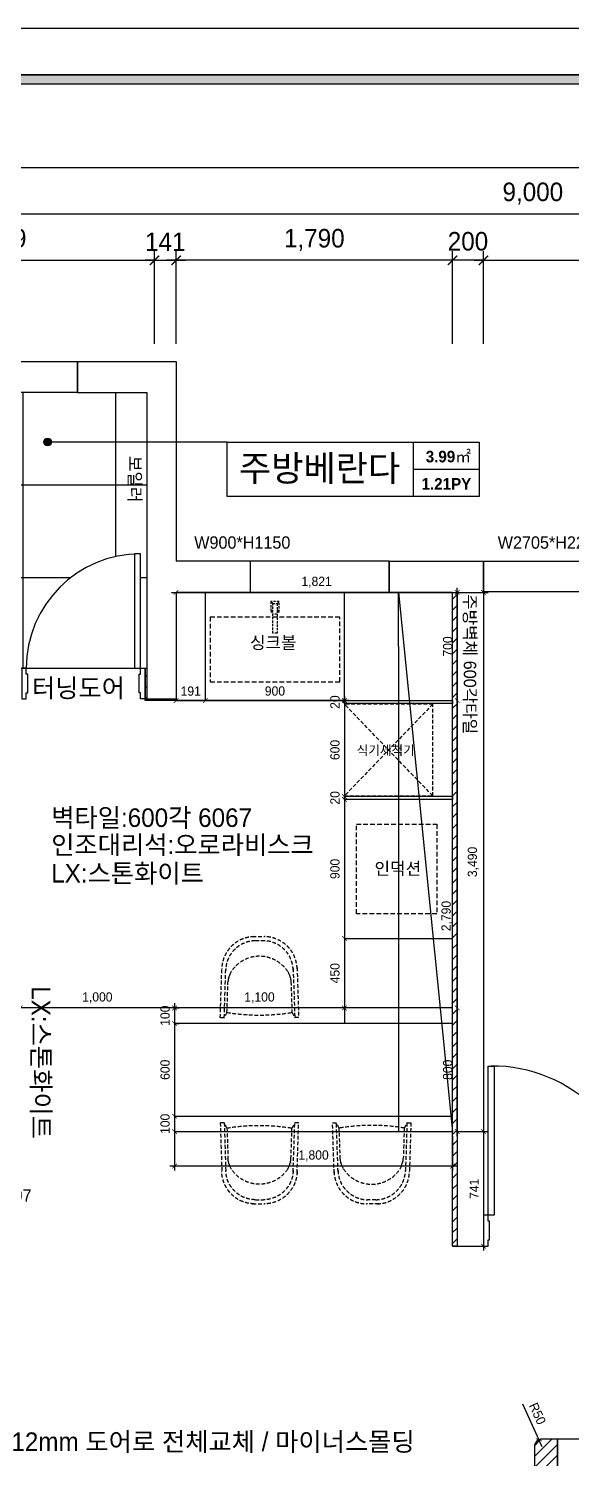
# Model space of a CAD drawing. Header units: millimetres. Extents: x 204923 to 257123, y 77248 to 107783.
# Drawn here: x 215367 to 218882, y 97928 to 107183 of the extents above; entities that cross this region are included whole.
import ezdxf
from ezdxf.enums import TextEntityAlignment as Align

# ---------------------------------------------------------------- set-up
doc = ezdxf.new("R2010")
doc.units = ezdxf.units.MM
doc.header["$LTSCALE"] = 30
doc.header["$PDMODE"] = 3
for name, pattern in [('DASHED', [0.75, 0.5, -0.25]), ('DASHEDX2', [1.5, 1, -0.5]), ('DH-HID2', [1.2, 0.8, -0.4])]:
    doc.linetypes.add(name, pattern=pattern)
doc.layers.get('DEFPOINTS').update_dxf_attribs({"color": 248})
for name, color, linetype in [('0-ELC TEXT', 7, 'Continuous'), ('03-TEXT', 3, 'Continuous'), ('03-WAL NEW', 3, 'Continuous'), ('04-WIN', 4, 'Continuous'), ('06-FUR', 6, 'Continuous'), ('07-DIM WAL', 5, 'Continuous'), ('08-HAT', 8, 'Continuous'), ('2-con', 2, 'Continuous'), ('C-DIM(IN)', 14, 'Continuous'), ('CO-DO-FR', 7, 'Continuous'), ('CO-DOOR', 8, 'Continuous'), ('F-SYM', 7, 'Continuous'), ('FORM(YOURNAME)-11', 1, 'Continuous'), ('FU-FURM', 251, 'DH-HID2'), ('FUR', 8, 'DASHED'), ('설비', 140, 'Continuous')]:
    doc.layers.add(name, color=color, linetype=linetype)
doc.styles.add('HY 울릉도 L', font='')
doc.styles.add('YOURNAME', font='HY울릉도M.TTF')
doc.styles.add('넥슨고딕', font='NEXONLv1GothicBold.ttf')
doc.styles.add('코레일둥고', font='Korail_Round_Gothic_Medium.ttf')
doc.styles.get('HY 울릉도 L').set_extended_font_data('HY울릉도L')
doc.dimstyles.new('30', dxfattribs={"dimscale": 30, "dimtxt": 2, "dimasz": 1, "dimexe": 1, "dimexo": 1, "dimgap": 1, "dimtad": 1, "dimdec": 0, "dimrnd": 0.05, "dimdsep": 46, "dimlunit": 6, "dimtxsty": 'HY 울릉도 L', "dimblk": 'ARCHTICK', "dimcen": 2.5, "dimdle": 1, "dimclrd": 133, "dimclre": 133, "dimclrt": 30, "dimadec": 0, "dimazin": 0, "dimtfac": 1, "dimtdec": 0, "dimtix": 1, "dimtmove": 2, "dimatfit": 3, "dimldrblk": 'ARCHTICK', "dimfxl": 1, "dimlwd": -1, "dimlwe": -1, "dimarcsym": 0})
doc.dimstyles.new('60', dxfattribs={"dimscale": 60, "dimtxt": 2, "dimasz": 1, "dimexe": 1, "dimexo": 1, "dimgap": 1, "dimtad": 1, "dimdec": 0, "dimrnd": 0.05, "dimdsep": 46, "dimlunit": 6, "dimtxsty": 'HY 울릉도 L', "dimblk": 'ARCHTICK', "dimcen": 2.5, "dimdle": 1, "dimclrd": 133, "dimclre": 133, "dimclrt": 30, "dimadec": 0, "dimazin": 0, "dimtfac": 1, "dimtdec": 0, "dimtix": 1, "dimtmove": 2, "dimatfit": 3, "dimldrblk": 'ARCHTICK', "dimfxl": 1, "dimlwd": -1, "dimlwe": -1, "dimarcsym": 0})
pattern_1 = [(45, (0, 0), (-35.355339, 35.355339), [])]

# ---------------------------------------------------------------- blocks, each defined once
blk = doc.blocks.new('FORM-PLAN')
at = {"layer": 'FORM(YOURNAME)-11'}
h = blk.add_hatch(color=256, dxfattribs=at)
h.dxf.hatch_style = 1
h.paths.add_polyline_path([(-71444, 55115), (10556, 55115), (10556, 54915), (-71444, 54915)])
h.paths.add_polyline_path([(-71444, -2085), (10556, -2085), (10556, -2285), (-71444, -2285)])
at = {"layer": 'DEFPOINTS', "color": 158}
for points in [[(-71444, -2285), (10556, -2285), (10556, 55115), (-71444, 55115)], [(-69444, 53115), (-64, 53115), (-64, 1215), (-69444, 1215)]]:
    blk.add_lwpolyline(points, close=True, dxfattribs=at)
at = {"layer": 'FORM(YOURNAME)-11', "color": 250}
blk.add_lwpolyline([(-72444, -3285), (11556, -3285), (11556, 56115), (-72444, 56115)], close=True, dxfattribs=at)
at = {"layer": 'FORM(YOURNAME)-11'}
blk.add_lwpolyline([(-71444, 55115), (10556, 55115), (10556, 54915), (-71444, 54915)], close=True, dxfattribs=at)
at = {"layer": 'FORM(YOURNAME)-11', "color": 3, "style": 'YOURNAME'}
for tag, height, p in [('1', 450, (9905, 18188)), ('2', 450, (9905, 17544)), ('3', 450, (9905, 16257)), ('4', 450, (9905, 14326)), ('5', 515, (9905, 12009)), ('6', 515, (9905, 9757)), ('7', 515, (9905, 7504)), ('8', 515, (9905, 5252)), ('9', 515, (9905, 2999)), ('10', 515, (5655, 811)), ('11', 515, (9905, 747)), ('12', 515, (5655, -1441)), ('13', 515, (9905, -1441))]:
    blk.add_attdef(tag, text='', height=height, dxfattribs=at).set_placement(p, align=Align.MIDDLE_RIGHT)
blk = doc.blocks.new('cdr')
at = {"layer": '04-WIN'}
for points in [[(214482.6, 105028.4), (215682.6, 105028.4), (215682.6, 104828.4), (214482.6, 104828.4)], [(216801.7, 103533.4), (217702.1, 103533.4), (217702.1, 103736.5), (216801.7, 103736.5)], [(221017.1, 103536.4), (218312.1, 103536.4), (218312.1, 103736.5), (221017.1, 103736.5)]]:
    blk.add_lwpolyline(points, close=True, dxfattribs=at)
at = {"layer": '2-con'}
for p, q in [((215682.6, 104828.4), (215682.6, 105028.4)), ((215682.6, 105028.4), (216321.6, 105028.4)), ((216321.6, 105028.4), (216321.6, 103736.5)), ((215682.6, 104828.4), (216132.1, 104828.4)), ((216132.1, 104828.4), (216132.1, 102843.4)), ((216801.7, 103736.5), (216321.6, 103736.5)), ((218312.1, 103736.5), (218312.1, 99302.4)), ((216801.7, 103533.4), (216321.6, 103533.4)), ((216321.6, 103533.4), (216321.6, 102843.4)), ((216801.7, 103533.4), (216801.7, 103533.4)), ((218112.1, 99302.4), (218112.1, 103533.4)), ((216132.1, 102843.4), (216321.6, 102843.4)), ((218992.1, 98052.4), (218792.1, 98052.4)), ((218792.1, 98052.4), (218792.1, 93472.4))]:
    blk.add_line(p, q, dxfattribs=at)
for points in [[(217702.1, 103736.5), (218312.1, 103736.5)], [(217702.1, 103736.5), (217702.2, 103533.4)], [(217702.2, 103533.4), (218112.1, 103533.4)], [(218112.1, 99302.4), (218312.1, 99302.4), (218312.1, 99302.4)]]:
    blk.add_lwpolyline(points, dxfattribs=at)
at = {"layer": 'CO-DO-FR'}
blk.add_lwpolyline([(218312.1, 99502.4), (218312.1, 99302.4), (218342.1, 99302.4), (218342.1, 99342.4), (218352.1, 99342.4), (218352.1, 99462.4), (218342.1, 99462.4), (218342.1, 99502.4), (218312.1, 99502.4)], close=True, dxfattribs=at)
at = {"layer": 'CO-DOOR'}
blk.add_lwpolyline([(218382.1, 100467.4), (218382.1, 99502.4), (218342.1, 99502.4), (218342.1, 100467.4)], close=True, dxfattribs=at)
blk.add_arc((218372.1, 99532), 935.5, 358.18764, 90.61249, dxfattribs=at)
blk = doc.blocks.new('_ArchTick')
at = {"color": 0, "linetype": 'ByBlock', "const_width": 0.15}
blk.add_lwpolyline([(-0.5, -0.5), (0.5, 0.5)], dxfattribs=at)
blk = doc.blocks.new('*D158')
at = {"layer": '07-DIM WAL', "color": 133}
for p, q in [((218142.1, 100013.4), (218142.1, 100873.4)), ((218172.1, 100843.4), (218172.1, 100843.4)), ((218172.1, 100043.4), (218172.1, 100043.4))]:
    blk.add_line(p, q, dxfattribs=at)
at = {"layer": 'DEFPOINTS', "color": 0}
for p in [(218142.1, 100843.4), (218142.1, 100843.4), (218142.1, 100043.4)]:
    blk.add_point(p, dxfattribs=at)
at = {"layer": '07-DIM WAL', "color": 133, "xscale": 30, "yscale": 30, "zscale": 30}
for p, rotation in [((218142.1, 100843.4), 90), ((218142.1, 100043.4), 270)]:
    blk.add_blockref('_ArchTick', p, dxfattribs=dict(at, rotation=rotation))
at = {"layer": '07-DIM WAL', "color": 30, "insert": (218080.8, 100443.4), "char_height": 60, "attachment_point": 5, "rotation": 90, "style": 'HY 울릉도 L'}
blk.add_mtext('800', dxfattribs=at)
blk = doc.blocks.new('*D159')
at = {"layer": '07-DIM WAL', "color": 133}
for p, q in [((218142.1, 100013.4), (218142.1, 102863.4)), ((218172.1, 102833.4), (218172.1, 102833.4)), ((218172.1, 100043.4), (218172.1, 100043.4))]:
    blk.add_line(p, q, dxfattribs=at)
at = {"layer": 'DEFPOINTS', "color": 0}
for p in [(218142.1, 102833.4), (218142.1, 102833.4), (218142.1, 100043.4)]:
    blk.add_point(p, dxfattribs=at)
at = {"layer": '07-DIM WAL', "color": 133, "xscale": 30, "yscale": 30, "zscale": 30}
for p, rotation in [((218142.1, 102833.4), 90), ((218142.1, 100043.4), 270)]:
    blk.add_blockref('_ArchTick', p, dxfattribs=dict(at, rotation=rotation))
at = {"layer": '07-DIM WAL', "color": 30, "insert": (218076.1, 101438.4), "char_height": 60, "attachment_point": 5, "rotation": 90, "style": 'HY 울릉도 L'}
blk.add_mtext('2,790', dxfattribs=at)
blk = doc.blocks.new('*D160')
at = {"layer": '07-DIM WAL', "color": 133}
for p, q in [((218142.1, 102803.4), (218142.1, 103563.4)), ((218172.1, 103533.4), (218172.1, 103533.4)), ((218172.1, 102833.4), (218172.1, 102833.4))]:
    blk.add_line(p, q, dxfattribs=at)
at = {"layer": 'DEFPOINTS', "color": 0}
for p in [(218142.1, 103533.4), (218142.1, 103533.4), (218142.1, 102833.4)]:
    blk.add_point(p, dxfattribs=at)
at = {"layer": '07-DIM WAL', "color": 133, "xscale": 30, "yscale": 30, "zscale": 30}
for p, rotation in [((218142.1, 103533.4), 90), ((218142.1, 102833.4), 270)]:
    blk.add_blockref('_ArchTick', p, dxfattribs=dict(at, rotation=rotation))
at = {"layer": '07-DIM WAL', "color": 30, "insert": (218080.8, 103183.4), "char_height": 60, "attachment_point": 5, "rotation": 90, "style": 'HY 울릉도 L'}
blk.add_mtext('700', dxfattribs=at)
blk = doc.blocks.new('*D164')
at = {"layer": '07-DIM WAL', "color": 133}
for p, q in [((216291.6, 103533.4), (218172.1, 103533.4)), ((216321.6, 103563.4), (216321.6, 103563.4)), ((218142.1, 103563.4), (218142.1, 103563.4))]:
    blk.add_line(p, q, dxfattribs=at)
at = {"layer": 'DEFPOINTS', "color": 0}
for p in [(216321.6, 103533.4), (218142.1, 103533.4), (218142.1, 103533.4)]:
    blk.add_point(p, dxfattribs=at)
at = {"layer": '07-DIM WAL', "color": 133, "xscale": 30, "yscale": 30, "zscale": 30, "rotation": 180}
blk.add_blockref('_ArchTick', (216321.6, 103533.4), dxfattribs=at)
at = {"layer": '07-DIM WAL', "color": 133, "xscale": 30, "yscale": 30, "zscale": 30}
blk.add_blockref('_ArchTick', (218142.1, 103533.4), dxfattribs=at)
at = {"layer": '07-DIM WAL', "color": 30, "insert": (217231.9, 103599.3), "char_height": 60, "attachment_point": 5, "style": 'HY 울릉도 L'}
blk.add_mtext('1,821', dxfattribs=at)
blk = doc.blocks.new('*D165')
at = {"layer": '07-DIM WAL', "color": 133}
for p, q in [((217442.1, 102833.4), (216482.1, 102833.4)), ((216512.1, 102863.4), (216512.1, 102863.4)), ((217412.1, 102863.4), (217412.1, 102863.4))]:
    blk.add_line(p, q, dxfattribs=at)
at = {"layer": 'DEFPOINTS', "color": 0}
for p in [(216512.1, 102833.4), (216512.1, 102833.4), (217412.1, 102833.4)]:
    blk.add_point(p, dxfattribs=at)
at = {"layer": '07-DIM WAL', "color": 133, "xscale": 30, "yscale": 30, "zscale": 30, "rotation": 180}
blk.add_blockref('_ArchTick', (216512.1, 102833.4), dxfattribs=at)
at = {"layer": '07-DIM WAL', "color": 133, "xscale": 30, "yscale": 30, "zscale": 30}
blk.add_blockref('_ArchTick', (217412.1, 102833.4), dxfattribs=at)
at = {"layer": '07-DIM WAL', "color": 30, "insert": (216962.1, 102894.7), "char_height": 60, "attachment_point": 5, "style": 'HY 울릉도 L'}
blk.add_mtext('900', dxfattribs=at)
blk = doc.blocks.new('*D166')
at = {"layer": '07-DIM WAL', "color": 133}
for p, q in [((217442.1, 100843.4), (216282.1, 100843.4)), ((216312.1, 100873.4), (216312.1, 100873.4)), ((217412.1, 100873.4), (217412.1, 100873.4))]:
    blk.add_line(p, q, dxfattribs=at)
at = {"layer": 'DEFPOINTS', "color": 0}
for p in [(216312.1, 100843.4), (216312.1, 100843.4), (217412.1, 100843.4)]:
    blk.add_point(p, dxfattribs=at)
at = {"layer": '07-DIM WAL', "color": 133, "xscale": 30, "yscale": 30, "zscale": 30, "rotation": 180}
blk.add_blockref('_ArchTick', (216312.1, 100843.4), dxfattribs=at)
at = {"layer": '07-DIM WAL', "color": 133, "xscale": 30, "yscale": 30, "zscale": 30}
blk.add_blockref('_ArchTick', (217412.1, 100843.4), dxfattribs=at)
at = {"layer": '07-DIM WAL', "color": 30, "insert": (216862.1, 100909.3), "char_height": 60, "attachment_point": 5, "style": 'HY 울릉도 L'}
blk.add_mtext('1,100', dxfattribs=at)
blk = doc.blocks.new('*D184')
at = {"layer": '07-DIM WAL', "color": 133}
for p, q in [((214132.1, 105142.9), (214132.1, 105742.9)), ((216181.5, 105142.9), (216181.5, 105742.9)), ((214072.1, 105682.9), (216241.5, 105682.9))]:
    blk.add_line(p, q, dxfattribs=at)
at = {"layer": 'DEFPOINTS', "color": 0}
for p in [(216181.5, 105682.9), (214132.1, 105082.9), (216181.5, 105082.9)]:
    blk.add_point(p, dxfattribs=at)
at = {"layer": '07-DIM WAL', "color": 133, "xscale": 60, "yscale": 60, "zscale": 60, "rotation": 180}
blk.add_blockref('_ArchTick', (214132.1, 105682.9), dxfattribs=at)
at = {"layer": '07-DIM WAL', "color": 133, "xscale": 60, "yscale": 60, "zscale": 60}
blk.add_blockref('_ArchTick', (216181.5, 105682.9), dxfattribs=at)
at = {"layer": '07-DIM WAL', "color": 30, "insert": (215156.8, 105814.9), "char_height": 120, "attachment_point": 5, "style": 'HY 울릉도 L'}
blk.add_mtext('2,049', dxfattribs=at)
blk = doc.blocks.new('*D185')
at = {"layer": '07-DIM WAL', "color": 133}
for p, q in [((214072.1, 105982.9), (223192.1, 105982.9)), ((214132.1, 105142.9), (214132.1, 106042.9)), ((223132.1, 105142.9), (223132.1, 106042.9))]:
    blk.add_line(p, q, dxfattribs=at)
at = {"layer": 'DEFPOINTS', "color": 0}
for p in [(223132.1, 105982.9), (214132.1, 105082.9), (223132.1, 105082.9)]:
    blk.add_point(p, dxfattribs=at)
at = {"layer": '07-DIM WAL', "color": 133, "xscale": 60, "yscale": 60, "zscale": 60, "rotation": 180}
blk.add_blockref('_ArchTick', (214132.1, 105982.9), dxfattribs=at)
at = {"layer": '07-DIM WAL', "color": 133, "xscale": 60, "yscale": 60, "zscale": 60}
blk.add_blockref('_ArchTick', (223132.1, 105982.9), dxfattribs=at)
at = {"layer": '07-DIM WAL', "color": 30, "insert": (218632.1, 106114.9), "char_height": 120, "attachment_point": 5, "style": 'HY 울릉도 L'}
blk.add_mtext('9,000', dxfattribs=at)
blk = doc.blocks.new('*D187')
at = {"layer": '07-DIM WAL', "color": 133}
for p, q in [((218312.1, 105142.9), (218312.1, 105742.9)), ((221032.1, 105142.9), (221032.1, 105742.9)), ((218252.1, 105682.9), (221092.1, 105682.9))]:
    blk.add_line(p, q, dxfattribs=at)
at = {"layer": 'DEFPOINTS', "color": 0}
for p in [(221032.1, 105682.9), (218312.1, 105082.9), (221032.1, 105082.9)]:
    blk.add_point(p, dxfattribs=at)
at = {"layer": '07-DIM WAL', "color": 133, "xscale": 60, "yscale": 60, "zscale": 60, "rotation": 180}
blk.add_blockref('_ArchTick', (218312.1, 105682.9), dxfattribs=at)
at = {"layer": '07-DIM WAL', "color": 133, "xscale": 60, "yscale": 60, "zscale": 60}
blk.add_blockref('_ArchTick', (221032.1, 105682.9), dxfattribs=at)
at = {"layer": '07-DIM WAL', "color": 30, "insert": (219672.1, 105814.8), "char_height": 120, "attachment_point": 5, "style": 'HY 울릉도 L'}
blk.add_mtext('2,720', dxfattribs=at)
blk = doc.blocks.new('*D188')
at = {"layer": '07-DIM WAL', "color": 133}
for p, q in [((216322.1, 105142.9), (216322.1, 105742.9)), ((218112.1, 105142.9), (218112.1, 105742.9)), ((218172.1, 105682.9), (216262.1, 105682.9))]:
    blk.add_line(p, q, dxfattribs=at)
at = {"layer": 'DEFPOINTS', "color": 0}
for p in [(216322.1, 105682.9), (216322.1, 105082.9), (218112.1, 105082.9)]:
    blk.add_point(p, dxfattribs=at)
at = {"layer": '07-DIM WAL', "color": 133, "xscale": 60, "yscale": 60, "zscale": 60, "rotation": 180}
blk.add_blockref('_ArchTick', (216322.1, 105682.9), dxfattribs=at)
at = {"layer": '07-DIM WAL', "color": 133, "xscale": 60, "yscale": 60, "zscale": 60}
blk.add_blockref('_ArchTick', (218112.1, 105682.9), dxfattribs=at)
at = {"layer": '07-DIM WAL', "color": 30, "insert": (217217.1, 105814.9), "char_height": 120, "attachment_point": 5, "style": 'HY 울릉도 L'}
blk.add_mtext('1,790', dxfattribs=at)
blk = doc.blocks.new('*D189')
at = {"layer": '07-DIM WAL', "color": 133}
for p, q in [((216181.5, 105142.9), (216181.5, 105742.9)), ((216322.1, 105142.9), (216322.1, 105742.9)), ((216181.5, 105682.9), (216121.5, 105682.9)), ((216181.5, 105682.9), (216322.1, 105682.9)), ((216322.1, 105682.9), (216382.1, 105682.9))]:
    blk.add_line(p, q, dxfattribs=at)
at = {"layer": 'DEFPOINTS', "color": 0}
for p in [(216322.1, 105682.9), (216181.5, 105082.9), (216322.1, 105082.9)]:
    blk.add_point(p, dxfattribs=at)
at = {"layer": '07-DIM WAL', "color": 133, "xscale": 60, "yscale": 60, "zscale": 60}
blk.add_blockref('_ArchTick', (216181.5, 105682.9), dxfattribs=at)
at = {"layer": '07-DIM WAL', "color": 133, "xscale": 60, "yscale": 60, "zscale": 60, "rotation": 180}
blk.add_blockref('_ArchTick', (216322.1, 105682.9), dxfattribs=at)
at = {"layer": '07-DIM WAL', "color": 30, "insert": (216251.8, 105803), "char_height": 120, "attachment_point": 5, "style": 'HY 울릉도 L'}
blk.add_mtext('141', dxfattribs=at)
blk = doc.blocks.new('*D190')
at = {"layer": '07-DIM WAL', "color": 133}
for p, q in [((218112.1, 105142.9), (218112.1, 105742.9)), ((218312.1, 105142.9), (218312.1, 105742.9)), ((218112.1, 105682.9), (218052.1, 105682.9)), ((218312.1, 105682.9), (218112.1, 105682.9)), ((218312.1, 105682.9), (218372.1, 105682.9))]:
    blk.add_line(p, q, dxfattribs=at)
at = {"layer": 'DEFPOINTS', "color": 0}
for p in [(218112.1, 105682.9), (218112.1, 105082.9), (218312.1, 105082.9)]:
    blk.add_point(p, dxfattribs=at)
at = {"layer": '07-DIM WAL', "color": 133, "xscale": 60, "yscale": 60, "zscale": 60}
blk.add_blockref('_ArchTick', (218112.1, 105682.9), dxfattribs=at)
at = {"layer": '07-DIM WAL', "color": 133, "xscale": 60, "yscale": 60, "zscale": 60, "rotation": 180}
blk.add_blockref('_ArchTick', (218312.1, 105682.9), dxfattribs=at)
at = {"layer": '07-DIM WAL', "color": 30, "insert": (218212.1, 105805.4), "char_height": 120, "attachment_point": 5, "style": 'HY 울릉도 L'}
blk.add_mtext('200', dxfattribs=at)
blk = doc.blocks.new('F-122')
at = {"layer": 'FU-FURM'}
for p, q in [((-44.5, 507.6), (33.4, 507.7)), ((-26.5, 482.3), (26.6, 482.3)), ((-253.8, -17.2), (-244.1, 296.9)), ((-228.4, -17.2), (-218.5, 303.3)), ((-183.3, 281.4), (-185.5, 277.2)), ((182.6, 281.9), (184.8, 277.6)), ((217.8, 301.5), (228.5, -16.6)), ((243, 308.1), (253.9, -16.6)), ((-210.5, 16.6), (-204.3, 215.2)), ((-203.9, 218.6), (-204.3, 215.2)), ((-203.6, 221.9), (-203.9, 218.6)), ((-203.2, 225.1), (-203.6, 221.9)), ((-202.7, 228.2), (-203.2, 225.1)), ((-202.1, 231.5), (-202.7, 228.2)), ((-201.3, 234.9), (-202.1, 231.5)), ((-200.3, 238.5), (-201.3, 234.9)), ((-199.2, 242.4), (-200.3, 238.5)), ((-197.7, 246.9), (-199.2, 242.4)), ((-196, 251.7), (-197.7, 246.9)), ((-194.1, 256.9), (-196, 251.7)), ((-192.1, 262.1), (-194.1, 256.9)), ((-189.9, 267.4), (-192.1, 262.1)), ((-187.7, 272.4), (-189.9, 267.4)), ((-185.5, 277.2), (-187.7, 272.4)), ((184.8, 277.6), (187.1, 272.9)), ((187.1, 272.9), (189.3, 267.8)), ((189.3, 267.8), (191.4, 262.6)), ((191.4, 262.6), (193.5, 257.3)), ((193.5, 257.3), (195.4, 252.2)), ((195.4, 252.2), (197.1, 247.4)), ((197.1, 247.4), (198.6, 242.9)), ((198.6, 242.9), (199.8, 239)), ((199.8, 239), (200.7, 235.4)), ((200.7, 235.4), (201.5, 232)), ((201.5, 232), (202.1, 228.7)), ((202.1, 228.7), (202.6, 225.6)), ((202.6, 225.6), (203, 222.4)), ((203, 222.4), (203.4, 219.1)), ((203.4, 219.1), (203.8, 215.7)), ((203.8, 215.7), (210.4, 17.1)), ((-211.6, 16.7), (-228.4, -17.2)), ((211.5, 17.2), (228.5, -16.6)), ((-228.4, -17.2), (-253.8, -17.2)), ((253.9, -16.6), (228.5, -16.6))]:
    blk.add_line(p, q, dxfattribs=at)
for centre, radius, start, end in [((-30.8, 294), 213.6, 90.90916, 178.7855), ((-24.5, 286.7), 194.3, 90.90924, 178.78542), ((23.8, 286.8), 194.3, 1.35653, 89.23304), ((30.1, 294.1), 213.6, 1.35671, 89.233), ((-0.2, 162.3), 218.5, 33.19496, 146.94725), ((-0.2, 162.3), 218.5, 158.34937, 158.47219), ((-0.2, 162.3), 218.5, 21.66998, 21.79281), ((-1.7, 1330.6), 1330.6, 260.92322, 279.2189)]:
    blk.add_arc(centre, radius, start, end, dxfattribs=at)
blk = doc.blocks.new('*D264')
at = {"layer": '07-DIM WAL', "color": 133}
for p, q in [((217412.1, 102863.4), (217412.1, 102783.4)), ((217442.1, 102833.4), (217442.1, 102833.4)), ((217442.1, 102813.4), (217442.1, 102813.4))]:
    blk.add_line(p, q, dxfattribs=at)
at = {"layer": 'DEFPOINTS', "color": 0}
for p in [(217412.1, 102833.4), (217412.1, 102813.4), (217412.1, 102813.4)]:
    blk.add_point(p, dxfattribs=at)
at = {"layer": '07-DIM WAL', "color": 133, "xscale": 30, "yscale": 30, "zscale": 30}
for p, rotation in [((217412.1, 102833.4), 270), ((217412.1, 102813.4), 90)]:
    blk.add_blockref('_ArchTick', p, dxfattribs=dict(at, rotation=rotation))
at = {"layer": '07-DIM WAL', "color": 30, "insert": (217350.8, 102823.4), "char_height": 60, "attachment_point": 5, "rotation": 90, "style": 'HY 울릉도 L'}
blk.add_mtext('20', dxfattribs=at)
blk = doc.blocks.new('*D265')
at = {"layer": '07-DIM WAL', "color": 133}
for p, q in [((217412.1, 102843.4), (217412.1, 102183.4)), ((217442.1, 102813.4), (217442.1, 102813.4)), ((217442.1, 102213.4), (217442.1, 102213.4))]:
    blk.add_line(p, q, dxfattribs=at)
at = {"layer": 'DEFPOINTS', "color": 0}
for p in [(217412.1, 102813.4), (217412.1, 102213.4), (217412.1, 102213.4)]:
    blk.add_point(p, dxfattribs=at)
at = {"layer": '07-DIM WAL', "color": 133, "xscale": 30, "yscale": 30, "zscale": 30}
for p, rotation in [((217412.1, 102813.4), 90), ((217412.1, 102213.4), 270)]:
    blk.add_blockref('_ArchTick', p, dxfattribs=dict(at, rotation=rotation))
at = {"layer": '07-DIM WAL', "color": 30, "insert": (217350.8, 102513.4), "char_height": 60, "attachment_point": 5, "rotation": 90, "style": 'HY 울릉도 L'}
blk.add_mtext('600', dxfattribs=at)
blk = doc.blocks.new('*D266')
at = {"layer": '07-DIM WAL', "color": 133}
for p, q in [((217412.1, 102243.4), (217412.1, 102163.4)), ((217442.1, 102213.4), (217442.1, 102213.4)), ((217442.1, 102193.4), (217442.1, 102193.4))]:
    blk.add_line(p, q, dxfattribs=at)
at = {"layer": 'DEFPOINTS', "color": 0}
for p in [(217412.1, 102213.4), (217412.1, 102193.4), (217412.1, 102193.4)]:
    blk.add_point(p, dxfattribs=at)
at = {"layer": '07-DIM WAL', "color": 133, "xscale": 30, "yscale": 30, "zscale": 30}
for p, rotation in [((217412.1, 102213.4), 270), ((217412.1, 102193.4), 90)]:
    blk.add_blockref('_ArchTick', p, dxfattribs=dict(at, rotation=rotation))
at = {"layer": '07-DIM WAL', "color": 30, "insert": (217350.8, 102203.4), "char_height": 60, "attachment_point": 5, "rotation": 90, "style": 'HY 울릉도 L'}
blk.add_mtext('20', dxfattribs=at)
blk = doc.blocks.new('*D268')
at = {"layer": '07-DIM WAL', "color": 133}
for p, q in [((217412.1, 102223.4), (217412.1, 101263.4)), ((217442.1, 102193.4), (217442.1, 102193.4)), ((217442.1, 101293.4), (217442.1, 101293.4))]:
    blk.add_line(p, q, dxfattribs=at)
at = {"layer": 'DEFPOINTS', "color": 0}
for p in [(217412.1, 102193.4), (217412.1, 101293.4), (217412.1, 101293.4)]:
    blk.add_point(p, dxfattribs=at)
at = {"layer": '07-DIM WAL', "color": 133, "xscale": 30, "yscale": 30, "zscale": 30}
for p, rotation in [((217412.1, 102193.4), 90), ((217412.1, 101293.4), 270)]:
    blk.add_blockref('_ArchTick', p, dxfattribs=dict(at, rotation=rotation))
at = {"layer": '07-DIM WAL', "color": 30, "insert": (217350.8, 101743.4), "char_height": 60, "attachment_point": 5, "rotation": 90, "style": 'HY 울릉도 L'}
blk.add_mtext('900', dxfattribs=at)
blk = doc.blocks.new('*D269')
at = {"layer": '07-DIM WAL', "color": 133}
for p, q in [((216312.1, 100873.4), (216312.1, 100713.4)), ((216312.1, 100843.4), (216342.1, 100843.4)), ((216312.1, 100743.4), (216342.1, 100743.4))]:
    blk.add_line(p, q, dxfattribs=at)
at = {"layer": 'DEFPOINTS', "color": 0}
for p in [(216282.1, 100843.4), (216282.1, 100743.4), (216312.1, 100743.4)]:
    blk.add_point(p, dxfattribs=at)
at = {"layer": '07-DIM WAL', "color": 133, "xscale": 30, "yscale": 30, "zscale": 30}
for p, rotation in [((216312.1, 100843.4), 270), ((216312.1, 100743.4), 90)]:
    blk.add_blockref('_ArchTick', p, dxfattribs=dict(at, rotation=rotation))
at = {"layer": '07-DIM WAL', "color": 30, "insert": (216250.8, 100793.4), "char_height": 60, "attachment_point": 5, "rotation": 90, "style": 'HY 울릉도 L'}
blk.add_mtext('100', dxfattribs=at)
blk = doc.blocks.new('*D270')
at = {"layer": '07-DIM WAL', "color": 133}
for p, q in [((216312.1, 100773.4), (216312.1, 100113.4)), ((216342.1, 100743.4), (216342.1, 100743.4)), ((216312.1, 100143.4), (216342.1, 100143.4))]:
    blk.add_line(p, q, dxfattribs=at)
at = {"layer": 'DEFPOINTS', "color": 0}
for p in [(216312.1, 100743.4), (216282.1, 100143.4), (216312.1, 100143.4)]:
    blk.add_point(p, dxfattribs=at)
at = {"layer": '07-DIM WAL', "color": 133, "xscale": 30, "yscale": 30, "zscale": 30}
for p, rotation in [((216312.1, 100743.4), 90), ((216312.1, 100143.4), 270)]:
    blk.add_blockref('_ArchTick', p, dxfattribs=dict(at, rotation=rotation))
at = {"layer": '07-DIM WAL', "color": 30, "insert": (216250.8, 100443.4), "char_height": 60, "attachment_point": 5, "rotation": 90, "style": 'HY 울릉도 L'}
blk.add_mtext('600', dxfattribs=at)
blk = doc.blocks.new('*D271')
at = {"layer": '07-DIM WAL', "color": 133}
for p, q in [((216312.1, 100173.4), (216312.1, 100013.4)), ((216342.1, 100143.4), (216342.1, 100143.4)), ((216312.1, 100043.4), (216342.1, 100043.4))]:
    blk.add_line(p, q, dxfattribs=at)
at = {"layer": 'DEFPOINTS', "color": 0}
for p in [(216312.1, 100143.4), (216282.1, 100043.4), (216312.1, 100043.4)]:
    blk.add_point(p, dxfattribs=at)
at = {"layer": '07-DIM WAL', "color": 133, "xscale": 30, "yscale": 30, "zscale": 30}
for p, rotation in [((216312.1, 100143.4), 270), ((216312.1, 100043.4), 90)]:
    blk.add_blockref('_ArchTick', p, dxfattribs=dict(at, rotation=rotation))
at = {"layer": '07-DIM WAL', "color": 30, "insert": (216250.8, 100093.4), "char_height": 60, "attachment_point": 5, "rotation": 90, "style": 'HY 울릉도 L'}
blk.add_mtext('100', dxfattribs=at)
blk = doc.blocks.new('*D272')
at = {"layer": '07-DIM WAL', "color": 133}
for p, q in [((215312.1, 100963.4), (215312.1, 100813.4)), ((216342.1, 100843.4), (215282.1, 100843.4)), ((216312.1, 100873.4), (216312.1, 100873.4))]:
    blk.add_line(p, q, dxfattribs=at)
at = {"layer": 'DEFPOINTS', "color": 0}
for p in [(215312.1, 100993.4), (215312.1, 100843.4), (216312.1, 100843.4)]:
    blk.add_point(p, dxfattribs=at)
at = {"layer": '07-DIM WAL', "color": 133, "xscale": 30, "yscale": 30, "zscale": 30, "rotation": 180}
blk.add_blockref('_ArchTick', (215312.1, 100843.4), dxfattribs=at)
at = {"layer": '07-DIM WAL', "color": 133, "xscale": 30, "yscale": 30, "zscale": 30}
blk.add_blockref('_ArchTick', (216312.1, 100843.4), dxfattribs=at)
at = {"layer": '07-DIM WAL', "color": 30, "insert": (215812.1, 100909.3), "char_height": 60, "attachment_point": 5, "style": 'HY 울릉도 L'}
blk.add_mtext('1,000', dxfattribs=at)
blk = doc.blocks.new('*D681')
at = {"layer": '07-DIM WAL', "color": 133}
for p, q in [((218172.1, 103533.4), (218342.1, 103533.4)), ((218312.1, 103563.4), (218312.1, 100013.4)), ((218172.1, 100043.4), (218342.1, 100043.4))]:
    blk.add_line(p, q, dxfattribs=at)
at = {"layer": 'DEFPOINTS', "color": 0}
for p in [(218142.1, 103533.4), (218142.1, 100043.4), (218312.1, 100043.4)]:
    blk.add_point(p, dxfattribs=at)
at = {"layer": '07-DIM WAL', "color": 133, "xscale": 30, "yscale": 30, "zscale": 30}
for p, rotation in [((218312.1, 103533.4), 90), ((218312.1, 100043.4), 270)]:
    blk.add_blockref('_ArchTick', p, dxfattribs=dict(at, rotation=rotation))
at = {"layer": '07-DIM WAL', "color": 30, "insert": (218246.1, 101788.4), "char_height": 60, "attachment_point": 5, "rotation": 90, "style": 'HY 울릉도 L'}
blk.add_mtext('3,490', dxfattribs=at)
blk = doc.blocks.new('*D682')
at = {"layer": '07-DIM WAL', "color": 133}
for p, q in [((216312.1, 100013.4), (216312.1, 99790.2)), ((218112.1, 100013.4), (218112.1, 99790.2)), ((218142.1, 99820.2), (216282.1, 99820.2))]:
    blk.add_line(p, q, dxfattribs=at)
at = {"layer": 'DEFPOINTS', "color": 0}
for p in [(216312.1, 100043.4), (218112.1, 100043.4), (216312.1, 99820.2)]:
    blk.add_point(p, dxfattribs=at)
at = {"layer": '07-DIM WAL', "color": 133, "xscale": 30, "yscale": 30, "zscale": 30, "rotation": 180}
blk.add_blockref('_ArchTick', (216312.1, 99820.2), dxfattribs=at)
at = {"layer": '07-DIM WAL', "color": 133, "xscale": 30, "yscale": 30, "zscale": 30}
blk.add_blockref('_ArchTick', (218112.1, 99820.2), dxfattribs=at)
at = {"layer": '07-DIM WAL', "color": 30, "insert": (217212.1, 99886.2), "char_height": 60, "attachment_point": 5, "style": 'HY 울릉도 L'}
blk.add_mtext('1,800', dxfattribs=at)
blk = doc.blocks.new('*D698')
at = {"layer": '07-DIM WAL', "color": 133}
for p, q in [((218312.1, 100073.4), (218312.1, 99272.4)), ((218142.1, 100043.4), (218342.1, 100043.4)), ((218142.1, 99302.4), (218342.1, 99302.4))]:
    blk.add_line(p, q, dxfattribs=at)
at = {"layer": 'DEFPOINTS', "color": 0}
for p in [(218112.1, 100043.4), (218112.1, 99302.4), (218312.1, 99302.4)]:
    blk.add_point(p, dxfattribs=at)
at = {"layer": '07-DIM WAL', "color": 133, "xscale": 30, "yscale": 30, "zscale": 30}
for p, rotation in [((218312.1, 100043.4), 90), ((218312.1, 99302.4), 270)]:
    blk.add_blockref('_ArchTick', p, dxfattribs=dict(at, rotation=rotation))
at = {"layer": '07-DIM WAL', "color": 30, "insert": (218252.1, 99672.9), "char_height": 60, "attachment_point": 5, "rotation": 90, "style": 'HY 울릉도 L'}
blk.add_mtext('741', dxfattribs=at)
blk = doc.blocks.new('D-002')
at = {"layer": 'CO-DO-FR'}
for points in [[(0, 200), (0, 0), (30, 0), (30, 40), (40, 40), (40, 160), (30, 160), (30, 200), (0, 200)], [(800, 200), (800, 0), (770, 0), (770, 40), (760, 40), (760, 160), (770, 160), (770, 200), (800, 200)]]:
    blk.add_lwpolyline(points, close=True, dxfattribs=at)
at = {"layer": 'CO-DOOR'}
blk.add_lwpolyline([(730, 940), (730, 200), (770, 200), (770, 940)], close=True, dxfattribs=at)
blk.add_arc((770, 200), 740, 90, 180, dxfattribs=at)
blk = doc.blocks.new('*D711')
at = {"layer": 'C-DIM(IN)', "color": 133}
for p in [(218565.2, 98281.9), (218692.1, 98002.4)]:
    blk.add_line(p, (218671.4, 98047.9), dxfattribs=at)
at = {"layer": 'DEFPOINTS', "color": 0}
for p in [(218671.4, 98047.9), (218692.1, 98002.4)]:
    blk.add_point(p, dxfattribs=at)
at = {"layer": 'C-DIM(IN)', "color": 133, "xscale": 30, "yscale": 30, "zscale": 30, "rotation": 294.4092431078508}
blk.add_blockref('_ArchTick', (218671.4, 98047.9), dxfattribs=at)
at = {"layer": 'C-DIM(IN)', "color": 30, "insert": (218661.8, 98217.6), "char_height": 60, "attachment_point": 5, "rotation": 294.40924, "style": 'HY 울릉도 L'}
blk.add_mtext('R50', dxfattribs=at)
blk = doc.blocks.new('*D1005')
at = {"layer": '07-DIM WAL', "color": 133}
for p, q in [((217382.1, 101293.4), (217382.1, 101293.4)), ((217412.1, 101323.4), (217412.1, 100813.4)), ((217382.1, 100843.4), (217382.1, 100843.4))]:
    blk.add_line(p, q, dxfattribs=at)
at = {"layer": 'DEFPOINTS', "color": 0}
for p in [(217412.1, 101293.4), (217412.1, 100843.4), (217412.1, 100843.4)]:
    blk.add_point(p, dxfattribs=at)
at = {"layer": '07-DIM WAL', "color": 133, "xscale": 30, "yscale": 30, "zscale": 30}
for p, rotation in [((217412.1, 101293.4), 90), ((217412.1, 100843.4), 270)]:
    blk.add_blockref('_ArchTick', p, dxfattribs=dict(at, rotation=rotation))
at = {"layer": '07-DIM WAL', "color": 30, "insert": (217350.8, 101068.4), "char_height": 60, "attachment_point": 5, "rotation": 90, "style": 'HY 울릉도 L'}
blk.add_mtext('450', dxfattribs=at)
blk = doc.blocks.new('*D1006')
at = {"layer": '07-DIM WAL', "color": 133}
for p, q in [((216542.1, 102833.4), (216291.6, 102833.4)), ((216321.6, 102863.4), (216321.6, 102863.4)), ((216512.1, 102863.4), (216512.1, 102863.4))]:
    blk.add_line(p, q, dxfattribs=at)
at = {"layer": 'DEFPOINTS', "color": 0}
for p in [(216321.6, 102833.4), (216321.6, 102833.4), (216512.1, 102833.4)]:
    blk.add_point(p, dxfattribs=at)
at = {"layer": '07-DIM WAL', "color": 133, "xscale": 30, "yscale": 30, "zscale": 30, "rotation": 180}
blk.add_blockref('_ArchTick', (216321.6, 102833.4), dxfattribs=at)
at = {"layer": '07-DIM WAL', "color": 133, "xscale": 30, "yscale": 30, "zscale": 30}
blk.add_blockref('_ArchTick', (216512.1, 102833.4), dxfattribs=at)
at = {"layer": '07-DIM WAL', "color": 30, "insert": (216416.9, 102894.1), "char_height": 60, "attachment_point": 5, "style": 'HY 울릉도 L'}
blk.add_mtext('191', dxfattribs=at)

msp = doc.modelspace()

# ---------------------------------------------------------------- hatches: boundary and pattern name
at = {"layer": '0-ELC TEXT'}
h = msp.add_hatch(color=256, dxfattribs=at)
h.dxf.hatch_style = 1
edge = h.paths.add_edge_path()
edge.add_arc((215490.1, 104506.9), 25, -270, 90, ccw=False)
at = {"layer": '03-WAL NEW'}
h = msp.add_hatch(dxfattribs=at)
h.set_pattern_fill('_USER', color=256, scale=50, angle=45, pattern_type=0)
h.set_pattern_definition(pattern_1)
h.paths.add_polyline_path([(218112.1, 103533.4), (218142.1, 103533.4), (218142.1, 99302.4), (218112.1, 99302.4)])
h = msp.add_hatch(dxfattribs=at)
h.set_pattern_fill('_USER', color=256, scale=50, angle=45, pattern_type=0)
h.set_pattern_definition(pattern_1)
h.paths.add_polyline_path([(216122.1, 103043.4), (216132.1, 103043.4), (216132.1, 102843.4), (216122.1, 102843.4)])
h = msp.add_hatch(dxfattribs=at)
h.set_pattern_fill('_USER', color=256, scale=50, angle=45, pattern_type=0)
h.set_pattern_definition([(45, (29.51, 0), (-35.355339, 35.355339), [])])
h.paths.add_polyline_path([(216151.6, 102843.4), (216351.6, 102843.4), (216351.6, 102833.4), (216151.6, 102833.4)])
h = msp.add_hatch(dxfattribs=at)
h.set_pattern_fill('_USER', color=256, scale=50, angle=45, pattern_type=0)
h.set_pattern_definition(pattern_1)
h.paths.add_polyline_path([(218792.1, 94076.7), (218642.1, 94076.7), (218642.1, 93472.4), (218792.1, 93472.4)])
h.paths.add_polyline_path([(218792.1, 95252.4), (218642.1, 95252.4), (218642.1, 94076.7), (218792.1, 94076.7)])
h.paths.add_polyline_path([(218792.1, 98052.4), (218642.1, 98052.4), (218642.1, 96452.4), (218792.1, 96452.4)])
at = {"layer": '08-HAT'}
h = msp.add_hatch(dxfattribs=at)
h.set_pattern_fill('_USER', color=256, scale=600, double=1, pattern_type=0)
h.set_pattern_definition([(0, (214132.1, 104828.37), (0, 600), []), (90, (214132.1, 104828.37), (-600, 4e-14), [])])
h.paths.add_polyline_path([(216132.1, 103043.4), (216132.1, 104828.4), (215682.6, 104828.4), (214482.6, 104828.4), (214082.6, 104828.4), (214082.6, 103043.4), (215127.1, 103043.4), (215322.1, 103043.4), (215352.1, 103043.4, -0.398461), (216052.1, 103782.3), (216052.1, 103783.4), (216092.1, 103783.4), (216092.1, 103043.4), (216122.1, 103043.4)])
h.paths.add_polyline_path([(215058.7, 104752.2), (215058.7, 104066.2), (214208.7, 104066.2), (214208.7, 104752.2)], flags=16)

# ---------------------------------------------------------------- linework, layer by layer
at = {"layer": '0-ELC TEXT'}
for p, q in [((216652.5, 104506.9), (215490.1, 104506.9)), ((217859.7, 104153.2), (217859.7, 104506.9)), ((217859.7, 104330), (218284.4, 104330))]:
    msp.add_line(p, q, dxfattribs=at)
msp.add_lwpolyline([(216652.5, 104506.9), (218284.4, 104506.9), (218284.4, 104153.2), (216652.5, 104153.2)], close=True, dxfattribs=at)
msp.add_circle((215490.1, 104506.9), 25, dxfattribs=at)
at = {"layer": '03-WAL NEW'}
msp.add_line((218112.1, 99302.4), (218112.1, 99302.4), dxfattribs=at)
for points in [[(218112.1, 103533.4), (218142.1, 103533.4), (218142.1, 99302.4), (218112.1, 99302.4)], [(216122.1, 103043.4), (216132.1, 103043.4), (216132.1, 102843.4), (216122.1, 102843.4)], [(216122.1, 102843.4), (216322.1, 102843.4), (216322.1, 102833.4), (216122.1, 102833.4)]]:
    msp.add_lwpolyline(points, close=True, dxfattribs=at)
msp.add_lwpolyline([(218792.1, 98052.4), (218692.1, 98052.4, 0.414214), (218642.1, 98002.4), (218642.1, 93472.4), (218792.1, 93472.4), (218792.1, 98052.4)], format="xyb", dxfattribs=at)
at = {"layer": '06-FUR', "color": 8}
for p, q in [((216512.1, 102833.4), (216512.1, 103533.4)), ((217412.1, 102833.4), (217412.1, 103533.4)), ((217412.1, 101293.4), (218112.1, 101293.4)), ((218112.1, 100843.4), (217412.1, 100843.4)), ((218112.1, 100743.4), (217412.1, 100743.4))]:
    msp.add_line(p, q, dxfattribs=at)
at = {"layer": '06-FUR'}
for points in [[(218112.1, 100043.4), (218112.1, 103533.4), (216321.6, 103533.4), (216321.6, 102833.4), (217412.1, 102833.4), (217412.1, 100843.4), (216312.1, 100843.4), (216312.1, 100043.4), (218112.1, 100043.4)], [(217762.1, 103183.4), (217762.1, 100043.4), (218112.1, 100043.4), (218112.1, 103533.4), (217762.1, 103533.4)], [(217762.1, 103183.4), (217762.1, 103533.4), (218112.1, 100043.4)]]:
    msp.add_lwpolyline(points, dxfattribs=at)
at = {"layer": '06-FUR', "color": 7, "linetype": 'DASHEDX2'}
for points in [[(216542.1, 102954.1), (217382.1, 102954.1), (217382.1, 103374.1), (216542.1, 103374.1)], [(217489.4, 101453.4), (217489.4, 102033.4), (218009.4, 102033.4), (218009.4, 101453.4)]]:
    msp.add_lwpolyline(points, close=True, dxfattribs=at)
at = {"layer": '06-FUR', "color": 8}
for points in [[(217412.1, 102833.4), (218112.1, 102833.4), (218112.1, 102813.4), (217412.1, 102813.4), (217412.1, 102833.4)], [(217412.1, 102213.4), (218112.1, 102213.4), (218112.1, 102193.4), (217412.1, 102193.4), (217412.1, 102213.4)], [(217412.1, 100843.4), (217412.1, 100743.4), (216312.1, 100743.4)], [(216312.1, 100143.4), (218112.1, 100143.4)]]:
    msp.add_lwpolyline(points, dxfattribs=at)
at = {"layer": '08-HAT'}
msp.add_line((215312.1, 103043.4), (216132.1, 103043.4), dxfattribs=at)
at = {"layer": 'FU-FURM'}
for p, q in [((217984.1, 102215.9), (217412.1, 102810.9)), ((217984.1, 102810.9), (217412.1, 102215.9))]:
    msp.add_line(p, q, dxfattribs=at)
msp.add_lwpolyline([(217984.1, 102215.9), (217984.1, 102810.9), (217412.1, 102810.9), (217412.1, 102215.9)], close=True, dxfattribs=at)
at = {"layer": 'FUR'}
for p, q in [((216948.5, 103460.5), (216934.9, 103474.1)), ((216975.7, 103460.5), (216989.3, 103474.1)), ((216934.9, 103405.9), (216948.5, 103419.7)), ((216948.5, 103405.9), (216934.9, 103405.9)), ((216975.7, 103392.3), (216948.5, 103392.3)), ((216975.7, 103419.7), (216989.3, 103405.9)), ((216989.3, 103405.9), (216975.7, 103405.9))]:
    msp.add_line(p, q, dxfattribs=at)
msp.add_lwpolyline([(216989.3, 103405.9), (216989.3, 103474.1), (216934.9, 103474.1), (216934.9, 103405.9)], dxfattribs=at)
msp.add_lwpolyline([(216975.7, 103460.5), (216975.7, 103269.6), (216948.5, 103269.6), (216948.5, 103460.5)], close=True, dxfattribs=at)

# ---------------------------------------------------------------- block references
msp.add_blockref('cdr', (0, 0))
at = {"layer": 'CO-DOOR'}
msp.add_blockref('D-002', (215322.1, 102843.4), dxfattribs=at)
at = {"layer": 'F-SYM', "xscale": 0.3, "yscale": 0.3, "zscale": 0.3}
msp.add_blockref('FORM-PLAN', (227255.9, 90348.4), dxfattribs=at)
at = {"layer": 'FU-FURM'}
msp.add_blockref('F-122', (216862.1, 100797.4), dxfattribs=at)
at = {"layer": 'FU-FURM', "xscale": -1, "rotation": 180}
msp.add_blockref('F-122', (216862.1, 100083.1), dxfattribs=at)
at = {"layer": 'FU-FURM', "rotation": 180}
msp.add_blockref('F-122', (217588.7, 100083.1), dxfattribs=at)

# ---------------------------------------------------------------- texts
at = {"layer": '0-ELC TEXT', "color": 7, "linetype": 'DASHEDX2', "style": '코레일둥고'}
for s, p in [('보일러', (216015.8, 104416.8)), ('주방벽체 600각타일', (218185.2, 103521.9))]:
    msp.add_text(s, height=80, rotation=270, dxfattribs=at).set_placement(p)
for s, p in [('W900*H1150', (216439.5, 103816.3)), ('W2705*H2290', (218404.9, 103816.3)), ('싱크볼', (216800.5, 103168.2)), ('인덕션', (217606.9, 101706.1)), ('527*389*497', (214781, 99589.8))]:
    msp.add_text(s, height=80, dxfattribs=at).set_placement(p)
at = {"layer": '0-ELC TEXT', "style": '코레일둥고'}
msp.add_text('식기세척기', height=60, dxfattribs=at).set_placement((217490.9, 102481.7))
at = {"layer": '03-TEXT'}
for s, height, style, p in [('주방베란다', 166.67, '코레일둥고', (217251.1, 104253.5)), ('3.99㎡', 75, '넥슨고딕', (218085.3, 104375.1)), ('1.21PY', 75, '넥슨고딕', (218072.5, 104198.3))]:
    msp.add_text(s, height=height, dxfattribs=dict(at, style=style)).set_placement(p, align=Align.CENTER)
at = {"layer": '설비', "color": 140, "style": '코레일둥고'}
for s, p in [('터닝도어', (215388.6, 102854)), ('벽타일:600각 6067', (215513.3, 102015.2)), ('인조대리석:오로라비스크', (215513.3, 101839.2)), ('LX:스톤화이트', (215513.3, 101655.3)), ('12mm 도어로 전체교체 / 마이너스몰딩', (215255.3, 97975.9))]:
    msp.add_text(s, height=120, dxfattribs=at).set_placement(p)
msp.add_text('LX:스톤화이트', height=120, rotation=270, dxfattribs=at).set_placement((215386.6, 100984.3))

# ---------------------------------------------------------------- dimensions: what is measured, and where the dimension line sits
at = {"layer": '07-DIM WAL'}
for base, p1, p2, dimstyle, picture, middle in [((223132.1, 105982.9), (214132.1, 105082.9), (223132.1, 105082.9), '60', '*D185', (218632.1, 106114.9)), ((216181.5, 105682.9), (214132.1, 105082.9), (216181.5, 105082.9), '60', '*D184', (215156.8, 105814.9)), ((216322.1, 105682.9), (216181.5, 105082.9), (216322.1, 105082.9), '60', '*D189', (216251.8, 105803)), ((216322.1, 105682.9), (218112.1, 105082.9), (216322.1, 105082.9), '60', '*D188', (217217.1, 105814.9)), ((218112.1, 105682.9), (218312.1, 105082.9), (218112.1, 105082.9), '60', '*D190', (218212.1, 105805.4)), ((221032.1, 105682.9), (218312.1, 105082.9), (221032.1, 105082.9), '60', '*D187', (219672.1, 105814.8)), ((218142.0997, 103533.3692), (216321.6103, 103533.3692), (218142.0997, 103533.3692), '30', '*D164', (217231.855, 103599.3122)), ((216512.1, 102833.4), (217412.1, 102833.4), (216512.1, 102833.4), '30', '*D165', (216962.1, 102894.7)), ((216312.1, 100843.4), (217412.1, 100843.4), (216312.1, 100843.4), '30', '*D166', (216862.1, 100909.3))]:
    dim = msp.add_linear_dim(base=base, p1=p1, p2=p2, dimstyle=dimstyle, dxfattribs=at)
    dim.commit()
    dim.dimension.update_dxf_attribs({"geometry": picture, "text_midpoint": middle})
for base, p1, p2, picture, middle in [((218142.1, 103533.4), (218142.1, 102833.4), (218142.1, 103533.4), '*D160', (218080.8, 103183.4)), ((218142.1, 102833.4), (218142.1, 100043.4), (218142.1, 102833.4), '*D159', (218076.1, 101438.4)), ((218142.1, 100843.4), (218142.1, 100043.4), (218142.1, 100843.4), '*D158', (218080.8, 100443.4))]:
    dim = msp.add_linear_dim(base=base, p1=p1, p2=p2, angle=90, dimstyle='30', dxfattribs=at)
    dim.commit()
    dim.dimension.update_dxf_attribs({"geometry": picture, "text_midpoint": middle})
for base, p1, p2, override, picture, middle in [((218312.1, 100043.4), (218142.1, 103533.4), (218142.1, 100043.4), {"dimfxl": 1.25}, '*D681', (218246.1, 101788.4)), ((217412.1, 102813.4), (217412.1, 102833.4), (217412.1, 102813.4), {"dimfxl": 1.25}, '*D264', (217350.8, 102823.4)), ((217412.1, 102213.4), (217412.1, 102813.4), (217412.1, 102213.4), {"dimfxl": 1.25}, '*D265', (217350.8, 102513.4)), ((217412.1, 101293.4), (217412.1, 102193.4), (217412.1, 101293.4), {"dimfxl": 1.25}, '*D268', (217350.8, 101743.4)), ((217412.1, 102193.4), (217412.1, 102213.4), (217412.1, 102193.4), {"dimfxl": 1.25}, '*D266', (217350.8, 102203.4)), ((217412.1, 100843.4), (217412.1, 101293.4), (217412.1, 100843.4), {"dimfxl": 1.25}, '*D1005', (217350.8, 101068.4)), ((216312.1, 100743.4), (216282.1, 100843.4), (216282.1, 100743.4), {"dimfxl": 1.25}, '*D269', (216250.8, 100793.4)), ((216312.1, 100143.4), (216312.1, 100743.4), (216282.1, 100143.4), {"dimfxl": 1.25}, '*D270', (216250.8, 100443.4)), ((216312.1, 100043.4), (216312.1, 100143.4), (216282.1, 100043.4), {"dimfxl": 1.25}, '*D271', (216250.8, 100093.4)), ((218312.1, 99302.4), (218112.1, 100043.4), (218112.1, 99302.4), {"dimfxl": 1.25, "dimtfill": 0}, '*D698', (218252.1, 99672.9))]:
    dim = msp.add_linear_dim(base=base, p1=p1, p2=p2, angle=90, dimstyle='30', override=override, dxfattribs=at)
    dim.commit()
    dim.dimension.update_dxf_attribs({"geometry": picture, "text_midpoint": middle})
for base, p1, p2, picture, middle in [((216321.6103, 102833.3692), (216512.0997, 102833.3692), (216321.6103, 102833.3692), '*D1006', (216416.855, 102894.1019)), ((215312.1, 100843.4), (216312.1, 100843.4), (215312.1, 100993.4), '*D272', (215812.1, 100909.3)), ((216312.1, 99820.2), (218112.1, 100043.4), (216312.1, 100043.4), '*D682', (217212.1, 99886.2))]:
    dim = msp.add_linear_dim(base=base, p1=p1, p2=p2, dimstyle='30', override={"dimfxl": 1.25}, dxfattribs=at)
    dim.commit()
    dim.dimension.update_dxf_attribs({"geometry": picture, "text_midpoint": middle})
at = {"layer": 'C-DIM(IN)'}
dim = msp.add_radius_dim(center=(218692.1, 98002.4), mpoint=(218671.4, 98047.9), dimstyle='30', override={"dimfxl": 1.25}, dxfattribs=at)
dim.commit()
dim.dimension.update_dxf_attribs({"geometry": '*D711', "text_midpoint": (218661.8, 98217.6)})

doc.saveas('drawing.dxf')
